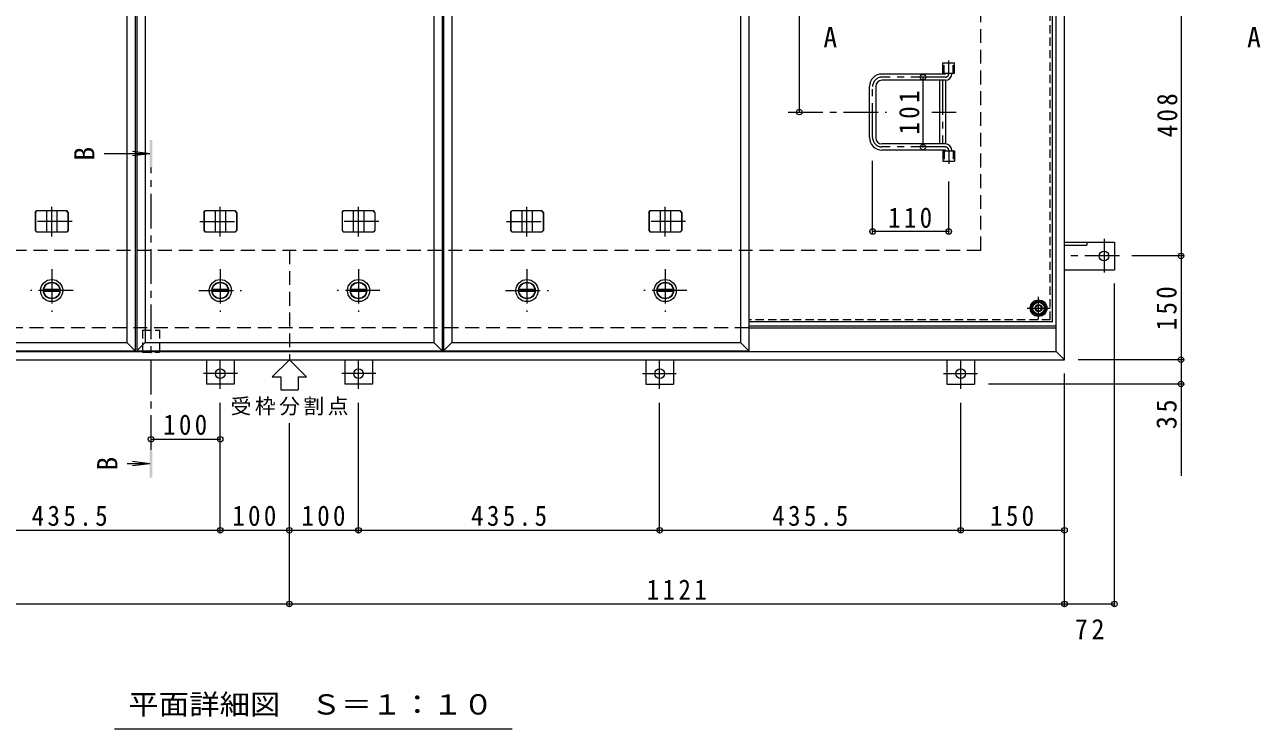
# Model space of a CAD drawing. Units: millimetres on the paper, enlarged 2 times, with parts at other scales. Extents: x -751 to 782, y -550 to 532.
# Drawn here: x -464.9 to -107.6, y -5.5 to 198.3 of the extents above; entities that cross this region are included whole.
import ezdxf
from ezdxf.enums import TextEntityAlignment as Align

# ---------------------------------------------------------------- set-up
doc = ezdxf.new("R2010")
doc.units = ezdxf.units.MM
doc.header["$LTSCALE"] = 2
doc.header["$PDMODE"] = 32
doc.header["$PDSIZE"] = 1.6
for name, pattern in [('CHAIN1', [8, 5, -1, 1, -1]), ('DASHED1', [1.8, 1.2, -0.6]), ('DASHED2', [3, 2, -1])]:
    doc.linetypes.add(name, pattern=pattern)
for name, color, linetype, lineweight in [('0-1_躯体', 2, 'CHAIN1', 9), ('0-2_仕上', 3, 'Continuous', 9), ('0-3_建具', 4, 'Continuous', 9), ('0-4_その他', 7, 'Continuous', 9), ('0-5_寸法', 7, 'Continuous', 9), ('0-6_ハッチ', 6, 'Continuous', 5), ('0-7', 2, 'Continuous', 9), ('0-A', 3, 'DASHED1', 9), ('0-C', 4, 'Continuous', 9), ('0-E', 3, 'Continuous', 9), ('0-F', 7, 'Continuous', 9)]:
    doc.layers.add(name, color=color, linetype=linetype, lineweight=lineweight)
doc.styles.add('ＭＳ ゴシック', font='')
doc.styles.get('ＭＳ ゴシック').set_extended_font_data('MS Gothic')

msp = doc.modelspace()

# ---------------------------------------------------------------- linework, layer by layer
at = {"layer": '0-1_躯体', "linetype": 'DASHED2'}
for p, q in [((-188.388, 133.002), (-188.388, 293.002)), ((-188.388, 133.002), (-588.388, 133.002)), ((-388.388, 133.002), (-388.388, 101.402)), ((-255.513, 110.602), (-610.188, 110.602))]:
    msp.add_line(p, q, dxfattribs=at)
at = {"layer": '0-1_躯体'}
for p, q in [((-457.113, 127.602), (-457.113, 115.202)), ((-408.388, 127.602), (-408.388, 115.202)), ((-368.388, 127.602), (-368.388, 115.202)), ((-319.663, 127.602), (-319.663, 115.202)), ((-279.663, 127.602), (-279.663, 115.202)), ((-450.913, 121.402), (-463.313, 121.402)), ((-414.588, 121.402), (-402.188, 121.402)), ((-362.188, 121.402), (-374.588, 121.402)), ((-325.863, 121.402), (-313.463, 121.402)), ((-273.463, 121.402), (-285.863, 121.402))]:
    msp.add_line(p, q, dxfattribs=at)
at = {"layer": '0-2_仕上'}
for p, q in [((-432.963, 322.002), (-432.963, 104.002)), ((-432.538, 322.002), (-432.538, 104.002)), ((-344.238, 322.002), (-344.238, 104.002)), ((-343.813, 322.002), (-343.813, 104.002)), ((-255.513, 322.002), (-255.513, 104.002)), ((-435.363, 319.602), (-435.363, 106.402)), ((-346.638, 319.602), (-346.638, 106.402)), ((-257.913, 319.602), (-257.913, 106.402)), ((-521.263, 104.002), (-432.963, 104.002)), ((-432.538, 104.002), (-344.238, 104.002)), ((-343.813, 104.002), (-255.513, 104.002))]:
    msp.add_line(p, q, dxfattribs=at)
for points in [[(-430.138, 319.602), (-430.138, 106.402), (-432.538, 104.002)], [(-341.413, 319.602), (-341.413, 106.402), (-343.813, 104.002)], [(-518.863, 106.402), (-435.363, 106.402), (-432.963, 104.002)], [(-430.138, 106.402), (-346.638, 106.402), (-344.238, 104.002)], [(-341.413, 106.402), (-257.913, 106.402), (-255.513, 104.002)]]:
    msp.add_lwpolyline(points, dxfattribs=at)
at = {"layer": '0-3_建具'}
for p, q in [((-166.588, 103.802), (-166.588, 322.202)), ((-164.188, 101.402), (-164.188, 324.602)), ((-461.88, 144.002), (-461.534, 144.402)), ((-461.8, 144.002), (-461.88, 144.002)), ((-461.88, 144.002), (-461.88, 138.802)), ((-461.8, 144.002), (-461.454, 144.402)), ((-461.8, 144.002), (-461.8, 138.802)), ((-452.693, 144.402), (-461.534, 144.402)), ((-458.613, 144.402), (-458.613, 138.402)), ((-455.613, 144.402), (-455.613, 138.402)), ((-452.426, 144.002), (-452.773, 144.402)), ((-452.346, 144.002), (-452.693, 144.402)), ((-452.426, 144.002), (-452.346, 144.002)), ((-452.426, 144.002), (-452.426, 138.802)), ((-452.346, 144.002), (-452.346, 138.802)), ((-413.155, 144.002), (-412.809, 144.402)), ((-413.155, 144.002), (-413.155, 138.802)), ((-413.075, 144.002), (-413.155, 144.002)), ((-413.075, 144.002), (-412.729, 144.402)), ((-413.075, 144.002), (-413.075, 138.802)), ((-403.968, 144.402), (-412.809, 144.402)), ((-409.888, 144.402), (-409.888, 138.402)), ((-406.888, 144.402), (-406.888, 138.402)), ((-403.701, 144.002), (-404.048, 144.402)), ((-403.701, 144.002), (-403.701, 138.802)), ((-403.621, 144.002), (-403.621, 138.802)), ((-373.155, 144.002), (-372.809, 144.402)), ((-373.075, 144.002), (-373.155, 144.002)), ((-373.155, 144.002), (-373.155, 138.802)), ((-373.075, 144.002), (-372.729, 144.402)), ((-373.075, 144.002), (-373.075, 138.802)), ((-363.968, 144.402), (-372.809, 144.402)), ((-369.888, 144.402), (-369.888, 138.402)), ((-366.888, 144.402), (-366.888, 138.402)), ((-363.701, 144.002), (-364.048, 144.402)), ((-363.621, 144.002), (-363.968, 144.402)), ((-363.701, 144.002), (-363.621, 144.002)), ((-363.701, 144.002), (-363.701, 138.802)), ((-363.621, 144.002), (-363.621, 138.802)), ((-324.43, 144.002), (-324.084, 144.402)), ((-324.43, 144.002), (-324.43, 138.802)), ((-324.35, 144.002), (-324.43, 144.002)), ((-324.35, 144.002), (-324.004, 144.402)), ((-324.35, 144.002), (-324.35, 138.802)), ((-315.243, 144.402), (-324.084, 144.402)), ((-321.163, 144.402), (-321.163, 138.402)), ((-318.163, 144.402), (-318.163, 138.402)), ((-314.976, 144.002), (-315.323, 144.402)), ((-314.976, 144.002), (-314.976, 138.802)), ((-314.896, 144.002), (-314.896, 138.802)), ((-284.43, 144.002), (-284.084, 144.402)), ((-284.35, 144.002), (-284.43, 144.002)), ((-284.43, 144.002), (-284.43, 138.802)), ((-284.35, 144.002), (-284.004, 144.402)), ((-284.35, 144.002), (-284.35, 138.802)), ((-275.243, 144.402), (-284.084, 144.402)), ((-281.163, 144.402), (-281.163, 138.402)), ((-278.163, 144.402), (-278.163, 138.402)), ((-274.976, 144.002), (-275.323, 144.402)), ((-274.896, 144.002), (-275.243, 144.402)), ((-274.976, 144.002), (-274.896, 144.002)), ((-274.976, 144.002), (-274.976, 138.802)), ((-274.896, 144.002), (-274.896, 138.802)), ((-461.8, 138.802), (-461.88, 138.802)), ((-461.88, 138.802), (-461.534, 138.402)), ((-461.8, 138.802), (-461.454, 138.402)), ((-461.534, 138.402), (-452.693, 138.402)), ((-452.426, 138.802), (-452.773, 138.402)), ((-452.346, 138.802), (-452.693, 138.402)), ((-452.426, 138.802), (-452.346, 138.802)), ((-413.075, 138.802), (-413.155, 138.802)), ((-413.075, 138.802), (-412.729, 138.402)), ((-403.701, 138.802), (-404.048, 138.402)), ((-403.621, 138.802), (-403.968, 138.402)), ((-403.701, 138.802), (-403.621, 138.802)), ((-373.075, 138.802), (-373.155, 138.802)), ((-373.155, 138.802), (-372.809, 138.402)), ((-373.075, 138.802), (-372.729, 138.402)), ((-372.809, 138.402), (-363.968, 138.402)), ((-363.701, 138.802), (-364.048, 138.402)), ((-363.621, 138.802), (-363.968, 138.402)), ((-363.701, 138.802), (-363.621, 138.802)), ((-324.35, 138.802), (-324.43, 138.802)), ((-324.35, 138.802), (-324.004, 138.402)), ((-314.976, 138.802), (-315.323, 138.402)), ((-314.896, 138.802), (-315.243, 138.402)), ((-314.976, 138.802), (-314.896, 138.802)), ((-284.35, 138.802), (-284.43, 138.802)), ((-284.43, 138.802), (-284.084, 138.402)), ((-284.35, 138.802), (-284.004, 138.402)), ((-284.084, 138.402), (-275.243, 138.402)), ((-274.976, 138.802), (-275.323, 138.402)), ((-274.896, 138.802), (-275.243, 138.402)), ((-274.976, 138.802), (-274.896, 138.802)), ((-610.188, 103.802), (-166.588, 103.802)), ((-164.188, 101.402), (-166.588, 103.802)), ((-612.588, 101.402), (-164.188, 101.402))]:
    msp.add_line(p, q, dxfattribs=at)
at = {"layer": '0-3_建具', "linetype": 'CHAIN1'}
for p, q in [((-457.113, 136.979), (-457.113, 145.627)), ((-408.388, 136.979), (-408.388, 145.627)), ((-368.388, 136.979), (-368.388, 145.627)), ((-319.663, 136.979), (-319.663, 145.627)), ((-279.663, 136.979), (-279.663, 145.627)), ((-451.232, 141.402), (-462.995, 141.402)), ((-414.27, 141.402), (-402.507, 141.402)), ((-362.507, 141.402), (-374.27, 141.402)), ((-325.545, 141.402), (-313.782, 141.402)), ((-273.782, 141.402), (-285.545, 141.402))]:
    msp.add_line(p, q, dxfattribs=at)
at = {"layer": '0-3_建具'}
for points in [[(-403.701, 144.002), (-403.621, 144.002), (-403.968, 144.402)], [(-314.976, 144.002), (-314.896, 144.002), (-315.243, 144.402)], [(-413.155, 138.802), (-412.809, 138.402), (-403.968, 138.402)], [(-324.43, 138.802), (-324.084, 138.402), (-315.243, 138.402)]]:
    msp.add_lwpolyline(points, dxfattribs=at)
at = {"layer": '0-4_その他'}
msp.add_line((-323.982, -5.461), (-438.982, -5.461), dxfattribs=at)
at = {"layer": '0-5_寸法', "color": 4}
for p, q in [((-428.788, 160.954), (-441.991, 160.954)), ((-428.788, 160.954), (-433.746, 161.607)), ((-428.788, 160.954), (-433.746, 160.302)), ((-428.788, 71.335), (-433.746, 71.987)), ((-428.788, 71.335), (-435.342, 71.335)), ((-428.788, 71.335), (-433.746, 70.682))]:
    msp.add_line(p, q, dxfattribs=at)
at = {"layer": '0-5_寸法', "color": 4, "linetype": 'CHAIN1'}
msp.add_line((-428.388, 75.335), (-428.388, 156.954), dxfattribs=at)
at = {"layer": '0-5_寸法', "linetype": 'DASHED1'}
for p, q in [((-430.848, 109.962), (-430.848, 103.563)), ((-430.848, 109.962), (-425.928, 109.962)), ((-425.928, 109.962), (-425.928, 103.563)), ((-430.848, 103.563), (-425.928, 103.563))]:
    msp.add_line(p, q, dxfattribs=at)
at = {"layer": '0-5_寸法'}
for p, q in [((-388.388, 101.402), (-393.388, 96.402)), ((-388.388, 101.402), (-383.388, 96.402)), ((-393.388, 96.402), (-390.888, 96.402)), ((-385.888, 96.402), (-383.388, 96.402)), ((-385.888, 96.402), (-385.888, 92.662)), ((-130.484, 94.362), (-130.484, 67.809))]:
    msp.add_line(p, q, dxfattribs=at)
msp.add_lwpolyline([(-390.888, 96.402), (-390.888, 92.662), (-385.888, 92.662)], dxfattribs=at)
at = {"layer": '0-5_寸法', "color": 4}
for points in [[(-427.988, 164.954), (-428.788, 164.954), (-427.988, 156.954), (-428.788, 156.954)], [(-428.788, 67.335), (-427.988, 67.335), (-428.788, 75.335), (-427.988, 75.335)]]:
    msp.add_solid(points, dxfattribs=at)
at = {"layer": '0-6_ハッチ', "color": 5}
for p, q in [((-199.418, 187.202), (-195.958, 187.202)), ((-199.418, 184.202), (-199.418, 187.202)), ((-195.958, 184.202), (-195.958, 187.202)), ((-199.418, 184.202), (-195.958, 184.202)), ((-199.418, 161.802), (-195.958, 161.802)), ((-199.418, 161.802), (-199.418, 158.802)), ((-195.958, 161.802), (-195.958, 158.802)), ((-199.418, 158.802), (-195.958, 158.802))]:
    msp.add_line(p, q, dxfattribs=at)
at = {"layer": '0-6_ハッチ', "color": 5, "linetype": 'DASHED1'}
for p, q in [((-198.958, 184.202), (-198.958, 187.202)), ((-196.418, 184.202), (-196.418, 187.202)), ((-198.958, 161.802), (-198.958, 158.802)), ((-196.418, 161.802), (-196.418, 158.802))]:
    msp.add_line(p, q, dxfattribs=at)
at = {"layer": '0-6_ハッチ', "linetype": 'CHAIN1'}
for p, q in [((-197.688, 184.002), (-197.688, 187.876)), ((-198.588, 183.102), (-216.988, 183.102)), ((-219.688, 165.602), (-219.688, 180.402)), ((-244.093, 173.002), (-215.633, 173.002)), ((-202.532, 173.002), (-195.518, 173.002)), ((-198.588, 162.902), (-216.988, 162.902)), ((-197.688, 162.002), (-197.688, 158.081))]:
    msp.add_line(p, q, dxfattribs=at)
at = {"layer": '0-6_ハッチ'}
for p, q in [((-198.788, 184.002), (-216.988, 184.002)), ((-196.788, 184.002), (-196.788, 184.202)), ((-220.588, 165.602), (-220.588, 180.402)), ((-218.788, 180.402), (-218.788, 165.602)), ((-198.588, 182.202), (-216.988, 182.202)), ((-198.588, 163.802), (-216.988, 163.802)), ((-198.788, 162.002), (-216.988, 162.002)), ((-196.788, 162.002), (-196.788, 161.802)), ((-255.513, 111.203), (-166.588, 111.203)), ((-255.513, 110.602), (-166.588, 110.602))]:
    msp.add_line(p, q, dxfattribs=at)
msp.add_circle((-171.688, 116.302), 2.1, dxfattribs=at)
for centre, radius, start, end in [((-216.988, 180.402), 3.6, 90, 180), ((-198.788, 184.202), 0.2, 270, 0), ((-198.588, 184.002), 1.8, 270, 0), ((-216.988, 180.402), 1.8, 90, 180), ((-216.988, 165.602), 3.6, 180, 270), ((-216.988, 165.602), 1.8, 180, 270), ((-198.788, 161.802), 0.2, 0, 90), ((-198.588, 162.002), 1.8, 0, 90)]:
    msp.add_arc(centre, radius, start, end, dxfattribs=at)
at = {"layer": '0-6_ハッチ', "linetype": 'CHAIN1'}
for centre, radius, start, end in [((-216.988, 180.402), 2.7, 90, 180), ((-198.588, 184.002), 0.9, 270, 0), ((-216.988, 165.602), 2.7, 180, 270), ((-198.588, 162.002), 0.9, 0, 90)]:
    msp.add_arc(centre, radius, start, end, dxfattribs=at)
at = {"layer": '0-7', "linetype": 'CHAIN1'}
for p, q in [((-171.688, 112.988), (-171.688, 119.617)), ((-175.003, 116.302), (-168.374, 116.302))]:
    msp.add_line(p, q, dxfattribs=at)
at = {"layer": '0-7'}
msp.add_lwpolyline([(-172.67, 118.002), (-173.651, 116.302), (-172.67, 114.602), (-170.707, 114.602), (-169.725, 116.302), (-170.707, 118.002)], close=True, dxfattribs=at)
at = {"layer": '0-7', "color": 134, "lineweight": 5}
msp.add_circle((-171.688, 116.302), 2.4, dxfattribs=at)
at = {"layer": '0-7'}
msp.add_circle((-171.688, 116.302), 1.7, dxfattribs=at)
at = {"layer": '0-7', "color": 5, "lineweight": 5}
for radius in [1, 0.838]:
    msp.add_circle((-171.688, 116.302), radius, dxfattribs=at)
at = {"layer": '0-A'}
for q in [(-168.328, 217.753), (-255.513, 112.942)]:
    msp.add_line((-168.328, 112.942), q, dxfattribs=at)
at = {"layer": '0-A', "linetype": 'Continuous'}
for q in [(-167.688, 217.505), (-255.513, 112.302)]:
    msp.add_line((-167.688, 112.302), q, dxfattribs=at)
at = {"layer": '0-C'}
for p, q in [((-200.388, 182.202), (-200.388, 163.802)), ((-198.588, 182.202), (-198.588, 163.802)), ((-454.827, 121.652), (-459.4, 121.652)), ((-406.102, 121.652), (-410.675, 121.652)), ((-366.102, 121.652), (-370.675, 121.652)), ((-317.377, 121.652), (-321.95, 121.652)), ((-277.377, 121.652), (-281.95, 121.652)), ((-454.827, 121.152), (-459.4, 121.152)), ((-406.102, 121.152), (-410.675, 121.152)), ((-366.102, 121.152), (-370.675, 121.152)), ((-317.377, 121.152), (-321.95, 121.152)), ((-277.377, 121.152), (-281.95, 121.152))]:
    msp.add_line(p, q, dxfattribs=at)
at = {"layer": '0-C', "linetype": 'CHAIN1'}
msp.add_line((-199.488, 182.202), (-199.488, 163.802), dxfattribs=at)
at = {"layer": '0-C', "color": 2}
for centre, radius in [((-457.113, 121.402), 3.2), ((-457.113, 121.402), 2.4), ((-457.113, 121.402), 2.35), ((-408.388, 121.402), 3.2), ((-408.388, 121.402), 2.4), ((-408.388, 121.402), 2.35), ((-368.388, 121.402), 3.2), ((-368.388, 121.402), 2.4), ((-368.388, 121.402), 2.35), ((-319.663, 121.402), 3.2), ((-319.663, 121.402), 2.4), ((-319.663, 121.402), 2.35), ((-279.663, 121.402), 3.2), ((-279.663, 121.402), 2.4), ((-279.663, 121.402), 2.35)]:
    msp.add_circle(centre, radius, dxfattribs=at)
at = {"layer": '0-C'}
for centre in [(-457.113, 121.402), (-408.388, 121.402), (-368.388, 121.402), (-319.663, 121.402), (-279.663, 121.402)]:
    msp.add_circle(centre, 2.3, dxfattribs=at)
at = {"layer": '0-E', "linetype": 'CHAIN1'}
for p, q in [((-152.748, 136.37), (-152.748, 126.593)), ((-148.317, 131.402), (-164.188, 131.402)), ((-408.388, 92.931), (-408.388, 101.402)), ((-368.388, 92.931), (-368.388, 101.402)), ((-281.288, 92.931), (-281.288, 101.402)), ((-194.188, 92.931), (-194.188, 101.402)), ((-403.42, 97.362), (-413.198, 97.362)), ((-363.42, 97.362), (-373.198, 97.362)), ((-286.256, 97.362), (-276.479, 97.362)), ((-199.156, 97.362), (-189.379, 97.362))]:
    msp.add_line(p, q, dxfattribs=at)
at = {"layer": '0-E'}
for p, q in [((-164.188, 135.402), (-149.748, 135.402)), ((-164.188, 134.502), (-157.748, 134.502)), ((-157.748, 135.402), (-157.748, 134.502)), ((-149.748, 135.402), (-149.748, 127.402)), ((-164.188, 127.402), (-149.748, 127.402)), ((-412.388, 101.402), (-412.388, 94.362)), ((-404.388, 101.402), (-404.388, 94.362)), ((-372.388, 101.402), (-372.388, 94.362)), ((-364.388, 101.402), (-364.388, 94.362)), ((-285.288, 101.402), (-285.288, 94.362)), ((-277.288, 101.402), (-277.288, 94.362)), ((-198.188, 101.402), (-198.188, 94.362)), ((-190.188, 101.402), (-190.188, 94.362)), ((-404.388, 94.362), (-412.388, 94.362)), ((-364.388, 94.362), (-372.388, 94.362)), ((-285.288, 94.362), (-277.288, 94.362)), ((-198.188, 94.362), (-190.188, 94.362))]:
    msp.add_line(p, q, dxfattribs=at)
for centre in [(-152.748, 131.402), (-408.388, 97.362), (-368.388, 97.362), (-281.288, 97.362), (-194.188, 97.362)]:
    msp.add_circle(centre, 1.4, dxfattribs=at)
at = {"layer": '0-F'}
for p, q in [((-240.905, 253.002), (-240.905, 173.002)), ((-130.484, 213.002), (-130.484, 131.402)), ((-205.114, 183.102), (-205.114, 162.902)), ((-219.688, 137.872), (-219.688, 158.902)), ((-197.688, 137.872), (-197.688, 152.925)), ((-197.688, 138.472), (-219.688, 138.472)), ((-129.884, 131.402), (-144.717, 131.402)), ((-130.484, 131.402), (-130.484, 101.402)), ((-149.748, 30.184), (-149.748, 123.402)), ((-129.884, 101.402), (-160.188, 101.402)), ((-130.484, 101.402), (-130.484, 94.362)), ((-164.188, 30.184), (-164.188, 97.402)), ((-129.884, 94.362), (-186.188, 94.362)), ((-408.388, 51.48), (-408.388, 88.931)), ((-368.388, 51.48), (-368.388, 88.931)), ((-281.288, 51.48), (-281.288, 88.931)), ((-194.188, 51.48), (-194.188, 88.931)), ((-388.388, 30.184), (-388.388, 83.044)), ((-428.388, 78.401), (-408.388, 78.401)), ((-495.488, 52.08), (-408.388, 52.08)), ((-408.388, 52.08), (-388.388, 52.08)), ((-388.388, 52.08), (-368.388, 52.08)), ((-368.388, 52.08), (-281.288, 52.08)), ((-281.288, 52.08), (-194.188, 52.08)), ((-194.188, 52.08), (-164.188, 52.08)), ((-612.588, 30.784), (-388.388, 30.784)), ((-388.388, 30.784), (-164.188, 30.784)), ((-164.188, 30.784), (-149.748, 30.784))]:
    msp.add_line(p, q, dxfattribs=at)
for p in [(-205.114, 183.102), (-240.905, 173.002), (-205.114, 162.902), (-219.688, 138.472), (-197.688, 138.472), (-130.484, 131.402), (-130.484, 101.402), (-130.484, 94.362), (-428.388, 78.401), (-408.388, 78.401), (-408.388, 52.08), (-388.388, 52.08), (-368.388, 52.08), (-281.288, 52.08), (-194.188, 52.08), (-164.188, 52.08), (-388.388, 30.784), (-164.188, 30.784), (-149.748, 30.784)]:
    msp.add_point(p, dxfattribs=at)

# ---------------------------------------------------------------- texts
at = {"layer": '0-4_その他', "color": 2, "style": 'ＭＳ ゴシック', "width": 1.1}
msp.add_text('平面詳細図\u3000Ｓ＝１：１０', height=5.865, dxfattribs=at).set_placement((-434.982, -2.961), align=Align.BOTTOM_LEFT)
at = {"layer": '0-5_寸法', "color": 2, "style": 'ＭＳ ゴシック'}
for p in [(-233.928, 189.935), (-111.376, 189.935)]:
    msp.add_text('A', height=5.865, dxfattribs=at).set_placement(p, align=Align.BOTTOM_LEFT)
for p in [(-443.01, 158.954), (-436.361, 69.335)]:
    msp.add_text('B', height=5.865, rotation=90, dxfattribs=at).set_placement(p, align=Align.BOTTOM_LEFT)
at = {"layer": '0-5_寸法', "insert": (-405.388, 85.26), "char_height": 4.399, "attachment_point": 7, "style": 'ＭＳ ゴシック'}
msp.add_mtext('\\T1.17;受枠分割点', dxfattribs=at)
at = {"layer": '0-F', "color": 2, "char_height": 5.865, "attachment_point": 7, "rotation": 90, "style": 'ＭＳ ゴシック'}
for s, insert in [('\\T1.27;\\W0.9;101', (-206.114, 166.502)), ('\\T1.27;\\W0.9;408', (-131.484, 165.702)), ('\\T1.27;\\W0.9;150', (-131.684, 109.902)), ('\\T1.27;\\W0.95;35', (-131.684, 81.304))]:
    msp.add_mtext(s, dxfattribs=dict(at, insert=insert))
at = {"layer": '0-F', "color": 2, "char_height": 5.865, "attachment_point": 7, "style": 'ＭＳ ゴシック'}
for s, insert in [('\\T1.27;\\W0.9;110', (-215.188, 139.472)), ('\\T1.27;\\W0.9;100', (-424.888, 79.601)), ('\\T1.28;\\W0.9;435.5', (-462.938, 53.28)), ('\\T1.27;\\W0.9;100', (-404.888, 53.28)), ('\\T1.27;\\W0.9;100', (-384.888, 53.28)), ('\\T1.28;\\W0.9;435.5', (-335.838, 53.28)), ('\\T1.28;\\W0.9;435.5', (-248.738, 53.28)), ('\\T1.27;\\W0.9;150', (-185.688, 53.28)), ('\\T1.28;\\W0.9;1121', (-285.038, 31.984)), ('\\T1.27;\\W0.95;72', (-161.218, 20.57))]:
    msp.add_mtext(s, dxfattribs=dict(at, insert=insert))

doc.saveas('drawing.dxf')
